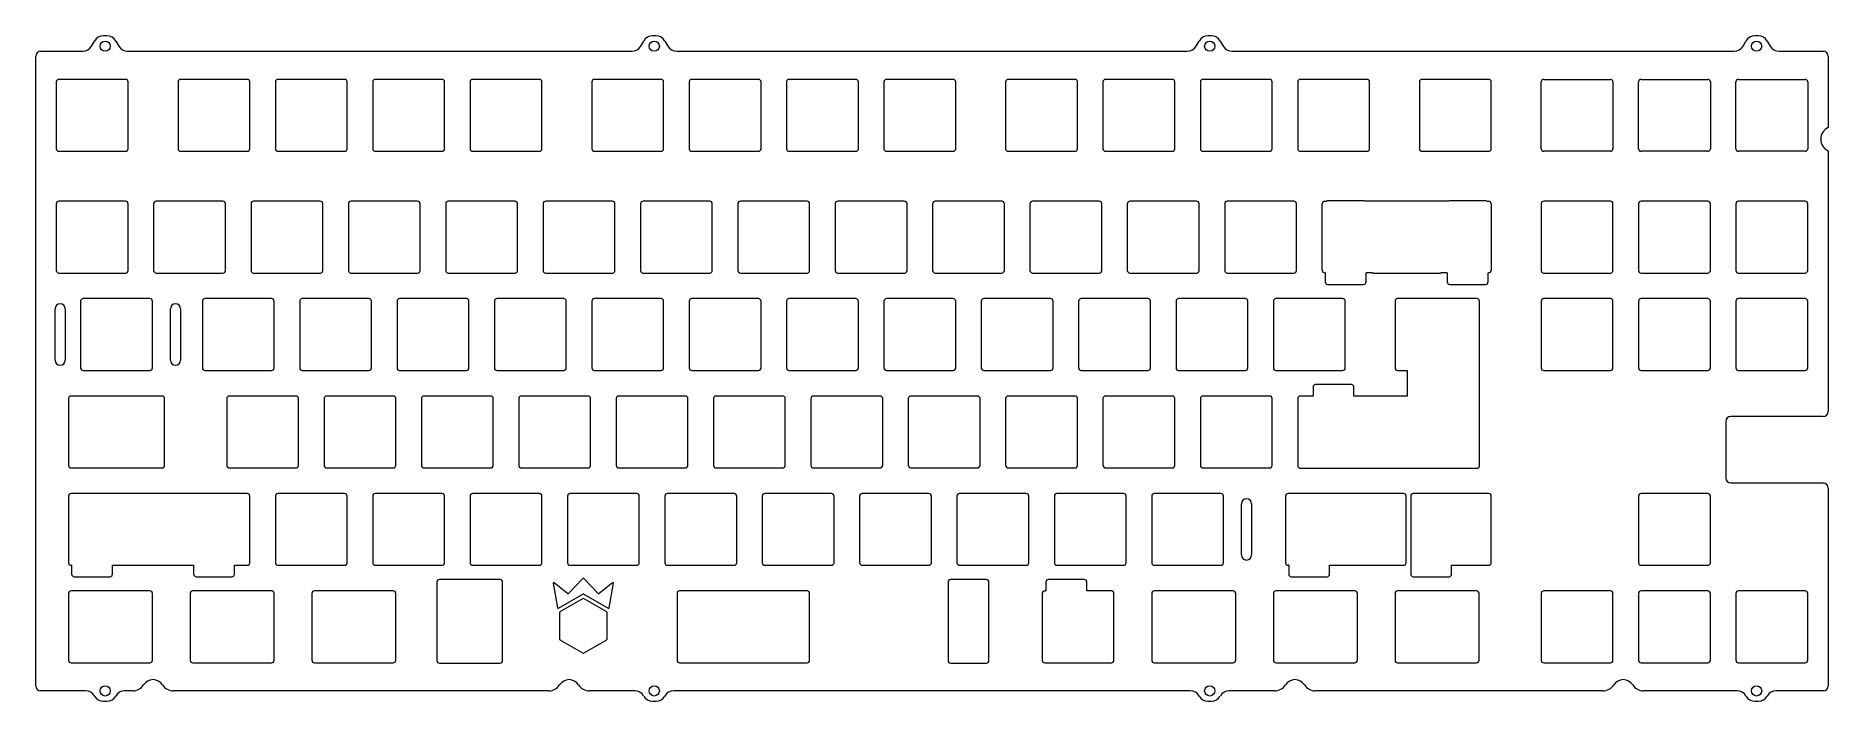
# Model space of a CAD drawing. Header units: millimetres. Extents: x -319 to 32, y -574 to -444.
import ezdxf

# ---------------------------------------------------------------- set-up
doc = ezdxf.new("R2010")
doc.units = ezdxf.units.MM

msp = doc.modelspace()

# ---------------------------------------------------------------- linework, layer by layer
at = {"color": 7, "linetype": 'Continuous', "lineweight": 15}
for p, q in [((-307.63, -445.97), (-307.05, -444.97)), ((-304.63, -443.97), (-305.32, -443.97)), ((-302.89, -444.97), (-302.32, -445.97)), ((-200.19, -445.97), (-199.61, -444.97)), ((-197.19, -443.97), (-197.88, -443.97)), ((-195.46, -444.97), (-194.88, -445.97)), ((-91.53, -445.97), (-90.95, -444.97)), ((-88.53, -443.97), (-89.22, -443.97)), ((-86.8, -444.97), (-86.22, -445.97)), ((15.47, -445.97), (16.05, -444.97)), ((18.47, -443.97), (17.78, -443.97)), ((20.2, -444.97), (20.78, -445.97)), ((-318.54, -571.03), (-318.54, -447.97)), ((-317.54, -446.97), (-309.36, -446.97)), ((-300.58, -446.97), (-201.92, -446.97)), ((-193.15, -446.97), (-93.26, -446.97)), ((-84.49, -446.97), (13.74, -446.97)), ((22.51, -446.97), (31.13, -446.97)), ((32.13, -447.97), (32.13, -461.89)), ((-314.54, -452.97), (-314.54, -466.02)), ((-300.99, -452.47), (-314.04, -452.47)), ((-300.49, -466.02), (-300.49, -452.97)), ((-290.72, -452.97), (-290.72, -466.02)), ((-277.17, -452.47), (-290.22, -452.47)), ((-276.67, -466.02), (-276.67, -452.97)), ((-271.67, -452.97), (-271.67, -466.02)), ((-258.12, -452.47), (-271.17, -452.47)), ((-257.62, -466.02), (-257.62, -452.97)), ((-252.62, -452.97), (-252.62, -466.02)), ((-239.07, -452.47), (-252.12, -452.47)), ((-238.57, -466.02), (-238.57, -452.97)), ((-233.57, -452.97), (-233.57, -466.02)), ((-220.02, -452.47), (-233.07, -452.47)), ((-219.52, -466.02), (-219.52, -452.97)), ((-209.76, -452.97), (-209.76, -466.02)), ((-196.21, -452.47), (-209.26, -452.47)), ((-195.71, -466.02), (-195.71, -452.97)), ((-190.71, -452.97), (-190.71, -466.02)), ((-177.16, -452.47), (-190.21, -452.47)), ((-176.66, -466.02), (-176.66, -452.97)), ((-171.66, -452.97), (-171.66, -466.02)), ((-158.11, -452.47), (-171.16, -452.47)), ((-157.61, -466.02), (-157.61, -452.97)), ((-152.61, -452.97), (-152.61, -466.02)), ((-139.06, -452.47), (-152.11, -452.47)), ((-138.56, -466.02), (-138.56, -452.97)), ((-128.8, -452.97), (-128.8, -466.02)), ((-115.25, -452.47), (-128.3, -452.47)), ((-114.75, -466.02), (-114.75, -452.97)), ((-109.75, -452.97), (-109.75, -466.02)), ((-96.2, -452.47), (-109.25, -452.47)), ((-95.7, -466.02), (-95.7, -452.97)), ((-90.7, -452.97), (-90.7, -466.02)), ((-77.15, -452.47), (-90.2, -452.47)), ((-76.65, -466.02), (-76.65, -452.97)), ((-71.65, -452.97), (-71.65, -466.02)), ((-58.1, -452.47), (-71.15, -452.47)), ((-57.6, -466.02), (-57.6, -452.97)), ((-47.84, -452.97), (-47.84, -466.02)), ((-34.29, -452.47), (-47.34, -452.47)), ((-33.79, -466.02), (-33.79, -452.97)), ((-24.02, -466.02), (-24.02, -452.97)), ((-23.52, -452.47), (-10.47, -452.47)), ((-9.97, -452.97), (-9.97, -466.02)), ((-4.97, -466.02), (-4.97, -452.97)), ((-4.47, -452.47), (8.58, -452.47)), ((9.08, -452.97), (9.08, -466.02)), ((14.08, -466.02), (14.08, -452.97)), ((14.58, -452.47), (27.63, -452.47)), ((28.13, -452.97), (28.13, -466.02)), ((-314.04, -466.52), (-300.99, -466.52)), ((-290.22, -466.52), (-277.17, -466.52)), ((-271.17, -466.52), (-258.12, -466.52)), ((-252.12, -466.52), (-239.07, -466.52)), ((-233.07, -466.52), (-220.02, -466.52)), ((-209.26, -466.52), (-196.21, -466.52)), ((-190.21, -466.52), (-177.16, -466.52)), ((-171.16, -466.52), (-158.11, -466.52)), ((-152.11, -466.52), (-139.06, -466.52)), ((-128.3, -466.52), (-115.25, -466.52)), ((-109.25, -466.52), (-96.2, -466.52)), ((-90.2, -466.52), (-77.15, -466.52)), ((-71.15, -466.52), (-58.1, -466.52)), ((-47.34, -466.52), (-34.29, -466.52)), ((-10.47, -466.52), (-23.52, -466.52)), ((8.58, -466.52), (-4.47, -466.52)), ((27.63, -466.52), (14.58, -466.52)), ((32.13, -466.44), (32.13, -517.38)), ((-314.54, -476.78), (-314.54, -489.83)), ((-300.99, -476.28), (-314.04, -476.28)), ((-300.49, -489.83), (-300.49, -476.78)), ((-295.49, -476.78), (-295.49, -489.83)), ((-281.94, -476.28), (-294.99, -476.28)), ((-281.44, -489.83), (-281.44, -476.78)), ((-276.44, -476.78), (-276.44, -489.83)), ((-262.89, -476.28), (-275.94, -476.28)), ((-262.39, -489.83), (-262.39, -476.78)), ((-257.39, -476.78), (-257.39, -489.83)), ((-243.84, -476.28), (-256.89, -476.28)), ((-243.34, -489.83), (-243.34, -476.78)), ((-238.34, -476.78), (-238.34, -489.83)), ((-224.79, -476.28), (-237.84, -476.28)), ((-224.29, -489.83), (-224.29, -476.78)), ((-219.29, -476.78), (-219.29, -489.83)), ((-205.74, -476.28), (-218.79, -476.28)), ((-205.24, -489.83), (-205.24, -476.78)), ((-200.24, -476.78), (-200.24, -489.83)), ((-186.69, -476.28), (-199.74, -476.28)), ((-186.19, -489.83), (-186.19, -476.78)), ((-181.19, -476.78), (-181.19, -489.83)), ((-167.64, -476.28), (-180.69, -476.28)), ((-167.14, -489.83), (-167.14, -476.78)), ((-162.14, -476.78), (-162.14, -489.83)), ((-148.59, -476.28), (-161.64, -476.28)), ((-148.09, -489.83), (-148.09, -476.78)), ((-143.09, -476.78), (-143.09, -489.83)), ((-129.54, -476.28), (-142.59, -476.28)), ((-129.04, -489.83), (-129.04, -476.78)), ((-124.04, -476.78), (-124.04, -489.83)), ((-110.49, -476.28), (-123.54, -476.28)), ((-109.99, -489.83), (-109.99, -476.78)), ((-104.99, -476.78), (-104.99, -489.83)), ((-91.44, -476.28), (-104.49, -476.28)), ((-90.94, -489.83), (-90.94, -476.78)), ((-85.94, -476.78), (-85.94, -489.83)), ((-72.39, -476.28), (-85.44, -476.28)), ((-71.89, -489.83), (-71.89, -476.78)), ((-66.86, -489.78), (-66.86, -476.78)), ((-66.36, -476.28), (-66.04, -476.28)), ((-58.77, -476.2), (-65.77, -476.2)), ((-42.16, -476.28), (-58.51, -476.28)), ((-34.9, -476.2), (-41.9, -476.2)), ((-34.63, -476.28), (-34.31, -476.28)), ((-33.81, -476.78), (-33.81, -489.78)), ((-24.02, -476.78), (-24.02, -489.83)), ((-10.47, -476.28), (-23.52, -476.28)), ((-9.97, -489.83), (-9.97, -476.78)), ((-4.97, -476.78), (-4.97, -489.83)), ((8.58, -476.28), (-4.47, -476.28)), ((9.08, -489.83), (9.08, -476.78)), ((14.08, -476.78), (14.08, -489.83)), ((27.63, -476.28), (14.58, -476.28)), ((28.13, -489.83), (28.13, -476.78)), ((-314.04, -490.33), (-300.99, -490.33)), ((-294.99, -490.33), (-281.94, -490.33)), ((-275.94, -490.33), (-262.89, -490.33)), ((-256.89, -490.33), (-243.84, -490.33)), ((-237.84, -490.33), (-224.79, -490.33)), ((-218.79, -490.33), (-205.74, -490.33)), ((-199.74, -490.33), (-186.69, -490.33)), ((-180.69, -490.33), (-167.64, -490.33)), ((-161.64, -490.33), (-148.59, -490.33)), ((-142.59, -490.33), (-129.54, -490.33)), ((-123.54, -490.33), (-110.49, -490.33)), ((-104.49, -490.33), (-91.44, -490.33)), ((-85.44, -490.33), (-72.39, -490.33)), ((-66.27, -490.28), (-66.36, -490.28)), ((-66.27, -490.28), (-66.27, -492.05)), ((-57.08, -490.28), (-58.27, -490.28)), ((-58.27, -492.05), (-58.27, -490.28)), ((-56.86, -490.33), (-43.81, -490.33)), ((-42.4, -490.28), (-43.59, -490.28)), ((-42.4, -490.28), (-42.4, -492.05)), ((-34.31, -490.28), (-34.4, -490.28)), ((-34.4, -492.05), (-34.4, -490.28)), ((-23.52, -490.33), (-10.47, -490.33)), ((-4.47, -490.33), (8.58, -490.33)), ((14.58, -490.33), (27.63, -490.33)), ((-65.77, -492.55), (-58.77, -492.55)), ((-41.9, -492.55), (-34.9, -492.55)), ((-314.77, -507.35), (-314.77, -497.35)), ((-312.77, -497.35), (-312.77, -507.35)), ((-309.77, -495.83), (-309.77, -508.88)), ((-296.22, -495.33), (-309.27, -495.33)), ((-295.72, -508.88), (-295.72, -495.83)), ((-292.22, -507.35), (-292.22, -497.35)), ((-290.22, -497.35), (-290.22, -507.35)), ((-285.96, -495.83), (-285.96, -508.88)), ((-272.41, -495.33), (-285.46, -495.33)), ((-271.91, -508.88), (-271.91, -495.83)), ((-266.91, -495.83), (-266.91, -508.88)), ((-253.36, -495.33), (-266.41, -495.33)), ((-252.86, -508.88), (-252.86, -495.83)), ((-247.86, -495.83), (-247.86, -508.88)), ((-234.31, -495.33), (-247.36, -495.33)), ((-233.81, -508.88), (-233.81, -495.83)), ((-228.81, -495.83), (-228.81, -508.88)), ((-215.26, -495.33), (-228.31, -495.33)), ((-214.76, -508.88), (-214.76, -495.83)), ((-209.76, -495.83), (-209.76, -508.88)), ((-196.21, -495.33), (-209.26, -495.33)), ((-195.71, -508.88), (-195.71, -495.83)), ((-190.71, -495.83), (-190.71, -508.88)), ((-177.16, -495.33), (-190.21, -495.33)), ((-176.66, -508.88), (-176.66, -495.83)), ((-171.66, -495.83), (-171.66, -508.88)), ((-158.11, -495.33), (-171.16, -495.33)), ((-157.61, -508.88), (-157.61, -495.83)), ((-152.61, -495.83), (-152.61, -508.88)), ((-139.06, -495.33), (-152.11, -495.33)), ((-138.56, -508.88), (-138.56, -495.83)), ((-133.56, -495.83), (-133.56, -508.88)), ((-120.01, -495.33), (-133.06, -495.33)), ((-119.51, -508.88), (-119.51, -495.83)), ((-114.51, -495.83), (-114.51, -508.88)), ((-100.96, -495.33), (-114.01, -495.33)), ((-100.46, -508.88), (-100.46, -495.83)), ((-95.46, -495.83), (-95.46, -508.88)), ((-81.91, -495.33), (-94.96, -495.33)), ((-81.41, -508.88), (-81.41, -495.83)), ((-76.41, -495.83), (-76.41, -508.88)), ((-62.86, -495.33), (-75.91, -495.33)), ((-62.36, -508.88), (-62.36, -495.83)), ((-52.6, -495.83), (-52.6, -508.88)), ((-36.59, -495.33), (-52.1, -495.33)), ((-36.09, -528), (-36.09, -495.83)), ((-24.02, -495.83), (-24.02, -508.88)), ((-10.47, -495.33), (-23.52, -495.33)), ((-9.97, -508.88), (-9.97, -495.83)), ((-4.97, -495.83), (-4.97, -508.88)), ((8.58, -495.33), (-4.47, -495.33)), ((9.08, -508.88), (9.08, -495.83)), ((14.08, -495.83), (14.08, -508.88)), ((27.63, -495.33), (14.58, -495.33)), ((28.13, -508.88), (28.13, -495.83)), ((-309.27, -509.38), (-296.22, -509.38)), ((-285.46, -509.38), (-272.41, -509.38)), ((-266.41, -509.38), (-253.36, -509.38)), ((-247.36, -509.38), (-234.31, -509.38)), ((-228.31, -509.38), (-215.26, -509.38)), ((-209.26, -509.38), (-196.21, -509.38)), ((-190.21, -509.38), (-177.16, -509.38)), ((-171.16, -509.38), (-158.11, -509.38)), ((-152.11, -509.38), (-139.06, -509.38)), ((-133.06, -509.38), (-120.01, -509.38)), ((-114.01, -509.38), (-100.96, -509.38)), ((-94.96, -509.38), (-81.91, -509.38)), ((-75.91, -509.38), (-62.86, -509.38)), ((-52.1, -509.38), (-50.22, -509.38)), ((-50.22, -509.38), (-50.22, -514.38)), ((-23.52, -509.38), (-10.47, -509.38)), ((-4.47, -509.38), (8.58, -509.38)), ((14.58, -509.38), (27.63, -509.38)), ((-312.15, -514.88), (-312.15, -527.93)), ((-293.84, -514.38), (-311.65, -514.38)), ((-293.34, -527.93), (-293.34, -514.88)), ((-281.2, -514.88), (-281.2, -527.93)), ((-267.65, -514.38), (-280.7, -514.38)), ((-267.15, -527.93), (-267.15, -514.88)), ((-262.15, -514.88), (-262.15, -527.93)), ((-248.6, -514.38), (-261.65, -514.38)), ((-248.1, -527.93), (-248.1, -514.88)), ((-243.1, -514.88), (-243.1, -527.93)), ((-229.55, -514.38), (-242.6, -514.38)), ((-229.05, -527.93), (-229.05, -514.88)), ((-224.05, -514.88), (-224.05, -527.93)), ((-210.5, -514.38), (-223.55, -514.38)), ((-210, -527.93), (-210, -514.88)), ((-205, -514.88), (-205, -527.93)), ((-191.45, -514.38), (-204.5, -514.38)), ((-190.95, -527.93), (-190.95, -514.88)), ((-185.95, -514.88), (-185.95, -527.93)), ((-172.4, -514.38), (-185.45, -514.38)), ((-171.9, -527.93), (-171.9, -514.88)), ((-166.9, -514.88), (-166.9, -527.93)), ((-153.35, -514.38), (-166.4, -514.38)), ((-152.85, -527.93), (-152.85, -514.88)), ((-147.85, -514.88), (-147.85, -527.93)), ((-134.3, -514.38), (-147.35, -514.38)), ((-133.8, -527.93), (-133.8, -514.88)), ((-128.8, -514.88), (-128.8, -527.93)), ((-115.25, -514.38), (-128.3, -514.38)), ((-114.75, -527.93), (-114.75, -514.88)), ((-109.75, -514.88), (-109.75, -527.93)), ((-96.2, -514.38), (-109.25, -514.38)), ((-95.7, -527.93), (-95.7, -514.88)), ((-90.7, -514.88), (-90.7, -527.93)), ((-77.15, -514.38), (-90.2, -514.38)), ((-76.65, -527.93), (-76.65, -514.88)), ((-71.65, -514.88), (-71.65, -528)), ((-68.66, -514.38), (-71.15, -514.38)), ((-68.66, -512.65), (-68.66, -514.38)), ((-61.16, -512.15), (-68.16, -512.15)), ((-60.66, -514.38), (-60.66, -512.65)), ((-50.22, -514.38), (-60.66, -514.38)), ((31.13, -518.38), (13.08, -518.38)), ((12.08, -519.38), (12.08, -530.38)), ((-311.65, -528.43), (-293.84, -528.43)), ((-280.7, -528.43), (-267.65, -528.43)), ((-261.65, -528.43), (-248.6, -528.43)), ((-242.6, -528.43), (-229.55, -528.43)), ((-223.55, -528.43), (-210.5, -528.43)), ((-204.5, -528.43), (-191.45, -528.43)), ((-185.45, -528.43), (-172.4, -528.43)), ((-166.4, -528.43), (-153.35, -528.43)), ((-147.35, -528.43), (-134.3, -528.43)), ((-128.3, -528.43), (-115.25, -528.43)), ((-109.25, -528.43), (-96.2, -528.43)), ((-90.2, -528.43), (-77.15, -528.43)), ((-71.15, -528.5), (-36.59, -528.5)), ((13.08, -531.38), (31.13, -531.38)), ((32.13, -532.38), (32.13, -571.03)), ((-312.15, -533.93), (-312.15, -546.98)), ((-277.17, -533.43), (-311.65, -533.43)), ((-276.67, -546.98), (-276.67, -533.93)), ((-271.67, -533.93), (-271.67, -546.98)), ((-258.12, -533.43), (-271.17, -533.43)), ((-257.62, -546.98), (-257.62, -533.93)), ((-252.62, -533.93), (-252.62, -546.98)), ((-239.07, -533.43), (-252.12, -533.43)), ((-238.57, -546.98), (-238.57, -533.93)), ((-233.57, -533.93), (-233.57, -546.98)), ((-220.02, -533.43), (-233.07, -533.43)), ((-219.52, -546.98), (-219.52, -533.93)), ((-214.52, -533.93), (-214.52, -546.98)), ((-200.97, -533.43), (-214.02, -533.43)), ((-200.47, -546.98), (-200.47, -533.93)), ((-195.47, -533.93), (-195.47, -546.98)), ((-181.92, -533.43), (-194.97, -533.43)), ((-181.42, -546.98), (-181.42, -533.93)), ((-176.42, -533.93), (-176.42, -546.98)), ((-162.87, -533.43), (-175.92, -533.43)), ((-162.37, -546.98), (-162.37, -533.93)), ((-157.37, -533.93), (-157.37, -546.98)), ((-143.82, -533.43), (-156.87, -533.43)), ((-143.32, -546.98), (-143.32, -533.93)), ((-138.32, -533.93), (-138.32, -546.98)), ((-124.77, -533.43), (-137.82, -533.43)), ((-124.27, -546.98), (-124.27, -533.93)), ((-119.27, -533.93), (-119.27, -546.98)), ((-105.72, -533.43), (-118.77, -533.43)), ((-105.22, -546.98), (-105.22, -533.93)), ((-100.22, -533.93), (-100.22, -546.98)), ((-86.67, -533.43), (-99.72, -533.43)), ((-86.17, -546.98), (-86.17, -533.93)), ((-82.67, -545.45), (-82.67, -535.45)), ((-80.67, -535.45), (-80.67, -545.45)), ((-74.03, -533.93), (-74.03, -546.98)), ((-50.95, -533.43), (-73.53, -533.43)), ((-50.45, -546.98), (-50.45, -533.93)), ((-49.54, -533.93), (-49.54, -549.2)), ((-34.29, -533.43), (-49.04, -533.43)), ((-33.79, -546.98), (-33.79, -533.93)), ((-4.97, -533.93), (-4.97, -546.98)), ((8.58, -533.43), (-4.47, -533.43)), ((9.08, -546.98), (9.08, -533.93)), ((-311.54, -547.48), (-311.65, -547.48)), ((-311.54, -547.48), (-311.54, -549.2)), ((-311.04, -549.7), (-304.04, -549.7)), ((-303.54, -547.48), (-287.67, -547.48)), ((-303.54, -549.2), (-303.54, -547.48)), ((-287.67, -547.48), (-287.67, -549.2)), ((-287.17, -549.7), (-280.17, -549.7)), ((-279.67, -549.2), (-279.67, -547.48)), ((-279.67, -547.48), (-277.17, -547.48)), ((-271.17, -547.48), (-258.12, -547.48)), ((-252.12, -547.48), (-239.07, -547.48)), ((-227.72, -550.25), (-239.57, -550.25)), ((-233.07, -547.48), (-220.02, -547.48)), ((-211.5, -550.05), (-214.32, -553)), ((-214.02, -547.48), (-200.97, -547.48)), ((-208.53, -553), (-211.35, -550.05)), ((-194.97, -547.48), (-181.92, -547.48)), ((-175.92, -547.48), (-162.87, -547.48)), ((-156.87, -547.48), (-143.82, -547.48)), ((-132.56, -550.25), (-139.56, -550.25)), ((-137.82, -547.48), (-124.77, -547.48)), ((-113.42, -550.25), (-120.42, -550.25)), ((-118.77, -547.48), (-105.72, -547.48)), ((-99.72, -547.48), (-86.67, -547.48)), ((-73.42, -547.48), (-73.53, -547.48)), ((-73.42, -547.48), (-73.42, -549.2)), ((-72.92, -549.7), (-65.92, -549.7)), ((-65.42, -547.48), (-50.95, -547.48)), ((-65.42, -549.2), (-65.42, -547.48)), ((-49.04, -549.7), (-42.04, -549.7)), ((-41.54, -547.48), (-34.29, -547.48)), ((-41.54, -549.2), (-41.54, -547.48)), ((-4.47, -547.48), (8.58, -547.48)), ((-312.15, -552.98), (-312.15, -566.03)), ((-296.22, -552.48), (-311.65, -552.48)), ((-295.72, -566.03), (-295.72, -552.98)), ((-288.34, -552.98), (-288.34, -566.03)), ((-272.41, -552.48), (-287.84, -552.48)), ((-271.91, -566.03), (-271.91, -552.98)), ((-264.53, -552.98), (-264.53, -566.03)), ((-248.6, -552.48), (-264.03, -552.48)), ((-248.1, -566.03), (-248.1, -552.98)), ((-240.07, -550.75), (-240.07, -566.1)), ((-227.22, -566.1), (-227.22, -550.75)), ((-217.32, -550.98), (-216.46, -555.79)), ((-214.51, -553.01), (-217.15, -550.88)), ((-216.3, -555.86), (-211.49, -553.09)), ((-211.47, -553.98), (-216.01, -556.6)), ((-206.83, -556.6), (-211.37, -553.98)), ((-211.35, -553.09), (-206.54, -555.86)), ((-205.69, -550.88), (-208.33, -553.01)), ((-206.39, -555.79), (-205.52, -550.98)), ((-193.09, -552.98), (-193.09, -566.03)), ((-167.64, -552.48), (-192.59, -552.48)), ((-167.14, -566.03), (-167.14, -552.98)), ((-140.06, -550.75), (-140.06, -566.1)), ((-132.06, -566.1), (-132.06, -550.75)), ((-121.65, -552.98), (-121.65, -566.03)), ((-121.15, -552.48), (-120.92, -552.48)), ((-120.92, -550.75), (-120.92, -552.48)), ((-112.92, -552.48), (-112.92, -550.75)), ((-108.1, -552.48), (-112.92, -552.48)), ((-107.6, -566.03), (-107.6, -552.98)), ((-100.22, -552.98), (-100.22, -566.03)), ((-84.29, -552.48), (-99.72, -552.48)), ((-83.79, -566.03), (-83.79, -552.98)), ((-76.41, -552.98), (-76.41, -566.03)), ((-60.48, -552.48), (-75.91, -552.48)), ((-59.98, -566.03), (-59.98, -552.98)), ((-52.6, -552.98), (-52.6, -566.03)), ((-36.67, -552.48), (-52.1, -552.48)), ((-36.17, -566.03), (-36.17, -552.98)), ((-24.02, -552.98), (-24.02, -566.03)), ((-10.47, -552.48), (-23.52, -552.48)), ((-9.97, -566.03), (-9.97, -552.98)), ((-4.97, -552.98), (-4.97, -566.03)), ((8.58, -552.48), (-4.47, -552.48)), ((9.08, -566.03), (9.08, -552.98)), ((14.08, -552.98), (14.08, -566.03)), ((27.63, -552.48), (14.58, -552.48)), ((28.13, -566.03), (28.13, -552.98)), ((-216.06, -556.69), (-216.06, -561.93)), ((-206.78, -561.93), (-206.78, -556.69)), ((-216.01, -562.02), (-211.47, -564.64)), ((-211.37, -564.64), (-206.83, -562.02)), ((-311.65, -566.53), (-296.22, -566.53)), ((-287.84, -566.53), (-272.41, -566.53)), ((-264.03, -566.53), (-248.6, -566.53)), ((-239.57, -566.6), (-227.72, -566.6)), ((-192.59, -566.53), (-167.64, -566.53)), ((-139.56, -566.6), (-132.56, -566.6)), ((-121.15, -566.53), (-108.1, -566.53)), ((-99.72, -566.53), (-84.29, -566.53)), ((-75.91, -566.53), (-60.48, -566.53)), ((-52.1, -566.53), (-36.67, -566.53)), ((-23.52, -566.53), (-10.47, -566.53)), ((-4.47, -566.53), (8.58, -566.53)), ((14.58, -566.53), (27.63, -566.53)), ((-308.78, -572.03), (-317.54, -572.03)), ((-305.32, -574.03), (-304.63, -574.03)), ((-299.58, -572.03), (-301.16, -572.03)), ((-218.18, -572.03), (-291.62, -572.03)), ((-201.35, -572.03), (-210.22, -572.03)), ((-197.88, -574.03), (-197.19, -574.03)), ((-92.68, -572.03), (-193.73, -572.03)), ((-89.22, -574.03), (-88.53, -574.03)), ((-76.18, -572.03), (-85.06, -572.03)), ((-11.95, -572.03), (-68.22, -572.03)), ((14.32, -572.03), (-3.99, -572.03)), ((17.78, -574.03), (18.47, -574.03)), ((31.13, -572.03), (21.94, -572.03))]:
    msp.add_line(p, q, dxfattribs=at)
for centre in [(-304.97, -445.97), (-197.54, -445.97), (-88.87, -445.97), (18.13, -445.97), (-304.97, -572.03), (-197.54, -572.03), (-88.87, -572.03), (18.13, -572.03)]:
    msp.add_circle(centre, 1, dxfattribs=at)
for centre, radius, start, end in [((-305.32, -445.97), 2, 90, 150), ((-304.63, -445.97), 2, 30, 90), ((-197.88, -445.97), 2, 90, 150), ((-197.19, -445.97), 2, 30, 90), ((-89.22, -445.97), 2, 90, 150), ((-88.53, -445.97), 2, 30, 90), ((17.78, -445.97), 2, 90, 150), ((18.47, -445.97), 2, 30, 90), ((-317.54, -447.97), 1, 90, 180), ((-309.36, -444.97), 2, 270, 330), ((-300.58, -444.97), 2, 210, 270), ((-201.92, -444.97), 2, 270, 330), ((-193.15, -444.97), 2, 210, 270), ((-93.26, -444.97), 2, 270, 330), ((-84.49, -444.97), 2, 210, 270), ((13.74, -444.97), 2, 270, 330), ((22.51, -444.97), 2, 210, 270), ((31.13, -447.97), 1, 0, 90), ((-314.04, -452.97), 0.5, 90, 180), ((-300.99, -452.97), 0.5, 0, 90), ((-290.22, -452.97), 0.5, 90, 180), ((-277.17, -452.97), 0.5, 0, 90), ((-271.17, -452.97), 0.5, 90, 180), ((-258.12, -452.97), 0.5, 0, 90), ((-252.12, -452.97), 0.5, 90, 180), ((-239.07, -452.97), 0.5, 0, 90), ((-233.07, -452.97), 0.5, 90, 180), ((-220.02, -452.97), 0.5, 0, 90), ((-209.26, -452.97), 0.5, 90, 180), ((-196.21, -452.97), 0.5, 0, 90), ((-190.21, -452.97), 0.5, 90, 180), ((-177.16, -452.97), 0.5, 0, 90), ((-171.16, -452.97), 0.5, 90, 180), ((-158.11, -452.97), 0.5, 0, 90), ((-152.11, -452.97), 0.5, 90, 180), ((-139.06, -452.97), 0.5, 0, 90), ((-128.3, -452.97), 0.5, 90, 180), ((-115.25, -452.97), 0.5, 0, 90), ((-109.25, -452.97), 0.5, 90, 180), ((-96.2, -452.97), 0.5, 0, 90), ((-90.2, -452.97), 0.5, 90, 180), ((-77.15, -452.97), 0.5, 0, 90), ((-71.15, -452.97), 0.5, 90, 180), ((-58.1, -452.97), 0.5, 0, 90), ((-47.34, -452.97), 0.5, 90, 180), ((-34.29, -452.97), 0.5, 0, 90), ((-23.52, -452.97), 0.5, 90, 180), ((-10.47, -452.97), 0.5, 0, 90), ((-4.47, -452.97), 0.5, 90, 180), ((8.58, -452.97), 0.5, 0, 90), ((14.58, -452.97), 0.5, 90, 180), ((27.63, -452.97), 0.5, 0, 90), ((33.17, -464.16), 2.5, 114.6965, 245.3035), ((-314.04, -466.02), 0.5, 180, 270), ((-300.99, -466.02), 0.5, 270, 0), ((-290.22, -466.02), 0.5, 180, 270), ((-277.17, -466.02), 0.5, 270, 0), ((-271.17, -466.02), 0.5, 180, 270), ((-258.12, -466.02), 0.5, 270, 0), ((-252.12, -466.02), 0.5, 180, 270), ((-239.07, -466.02), 0.5, 270, 0), ((-233.07, -466.02), 0.5, 180, 270), ((-220.02, -466.02), 0.5, 270, 0), ((-209.26, -466.02), 0.5, 180, 270), ((-196.21, -466.02), 0.5, 270, 0), ((-190.21, -466.02), 0.5, 180, 270), ((-177.16, -466.02), 0.5, 270, 0), ((-171.16, -466.02), 0.5, 180, 270), ((-158.11, -466.02), 0.5, 270, 0), ((-152.11, -466.02), 0.5, 180, 270), ((-139.06, -466.02), 0.5, 270, 0), ((-128.3, -466.02), 0.5, 180, 270), ((-115.25, -466.02), 0.5, 270, 0), ((-109.25, -466.02), 0.5, 180, 270), ((-96.2, -466.02), 0.5, 270, 0), ((-90.2, -466.02), 0.5, 180, 270), ((-77.15, -466.02), 0.5, 270, 0), ((-71.15, -466.02), 0.5, 180, 270), ((-58.1, -466.02), 0.5, 270, 0), ((-47.34, -466.02), 0.5, 180, 270), ((-34.29, -466.02), 0.5, 270, 0), ((-23.52, -466.02), 0.5, 180, 270), ((-10.47, -466.02), 0.5, 270, 0), ((-4.47, -466.02), 0.5, 180, 270), ((8.58, -466.02), 0.5, 270, 0), ((14.58, -466.02), 0.5, 180, 270), ((27.63, -466.02), 0.5, 270, 0), ((-314.04, -476.78), 0.5, 90, 180), ((-300.99, -476.78), 0.5, 0, 90), ((-294.99, -476.78), 0.5, 90, 180), ((-281.94, -476.78), 0.5, 0, 90), ((-275.94, -476.78), 0.5, 90, 180), ((-262.89, -476.78), 0.5, 0, 90), ((-256.89, -476.78), 0.5, 90, 180), ((-243.84, -476.78), 0.5, 0, 90), ((-237.84, -476.78), 0.5, 90, 180), ((-224.79, -476.78), 0.5, 0, 90), ((-218.79, -476.78), 0.5, 90, 180), ((-205.74, -476.78), 0.5, 0, 90), ((-199.74, -476.78), 0.5, 90, 180), ((-186.69, -476.78), 0.5, 0, 90), ((-180.69, -476.78), 0.5, 90, 180), ((-167.64, -476.78), 0.5, 0, 90), ((-161.64, -476.78), 0.5, 90, 180), ((-148.59, -476.78), 0.5, 0, 90), ((-142.59, -476.78), 0.5, 90, 180), ((-129.54, -476.78), 0.5, 0, 90), ((-123.54, -476.78), 0.5, 90, 180), ((-110.49, -476.78), 0.5, 0, 90), ((-104.49, -476.78), 0.5, 90, 180), ((-91.44, -476.78), 0.5, 0, 90), ((-85.44, -476.78), 0.5, 90, 180), ((-72.39, -476.78), 0.5, 0, 90), ((-66.36, -476.78), 0.5, 90, 180), ((-65.77, -476.7), 0.5, 90, 121.7883), ((-58.77, -476.7), 0.5, 58.2117, 90), ((-41.9, -476.7), 0.5, 90, 121.7883), ((-34.9, -476.7), 0.5, 58.2117, 90), ((-34.31, -476.78), 0.5, 0, 90), ((-23.52, -476.78), 0.5, 90, 180), ((-10.47, -476.78), 0.5, 0, 90), ((-4.47, -476.78), 0.5, 90, 180), ((8.58, -476.78), 0.5, 0, 90), ((14.58, -476.78), 0.5, 90, 180), ((27.63, -476.78), 0.5, 0, 90), ((-314.04, -489.83), 0.5, 180, 270), ((-300.99, -489.83), 0.5, 270, 0), ((-294.99, -489.83), 0.5, 180, 270), ((-281.94, -489.83), 0.5, 270, 0), ((-275.94, -489.83), 0.5, 180, 270), ((-262.89, -489.83), 0.5, 270, 0), ((-256.89, -489.83), 0.5, 180, 270), ((-243.84, -489.83), 0.5, 270, 0), ((-237.84, -489.83), 0.5, 180, 270), ((-224.79, -489.83), 0.5, 270, 0), ((-218.79, -489.83), 0.5, 180, 270), ((-205.74, -489.83), 0.5, 270, 0), ((-199.74, -489.83), 0.5, 180, 270), ((-186.69, -489.83), 0.5, 270, 0), ((-180.69, -489.83), 0.5, 180, 270), ((-167.64, -489.83), 0.5, 270, 0), ((-161.64, -489.83), 0.5, 180, 270), ((-148.59, -489.83), 0.5, 270, 0), ((-142.59, -489.83), 0.5, 180, 270), ((-129.54, -489.83), 0.5, 270, 0), ((-123.54, -489.83), 0.5, 180, 270), ((-110.49, -489.83), 0.5, 270, 0), ((-104.49, -489.83), 0.5, 180, 270), ((-91.44, -489.83), 0.5, 270, 0), ((-85.44, -489.83), 0.5, 180, 270), ((-72.39, -489.83), 0.5, 270, 0), ((-66.36, -489.78), 0.5, 180, 270), ((-56.86, -489.83), 0.5, 244.1581, 270), ((-43.81, -489.83), 0.5, 270, 295.8419), ((-34.31, -489.78), 0.5, 270, 0), ((-23.52, -489.83), 0.5, 180, 270), ((-10.47, -489.83), 0.5, 270, 0), ((-4.47, -489.83), 0.5, 180, 270), ((8.58, -489.83), 0.5, 270, 0), ((14.58, -489.83), 0.5, 180, 270), ((27.63, -489.83), 0.5, 270, 0), ((-65.77, -492.05), 0.5, 180, 270), ((-58.77, -492.05), 0.5, 270, 0), ((-41.9, -492.05), 0.5, 180, 270), ((-34.9, -492.05), 0.5, 270, 0), ((-313.77, -497.35), 1, 0, 180), ((-309.27, -495.83), 0.5, 90, 180), ((-296.22, -495.83), 0.5, 0, 90), ((-291.22, -497.35), 1, 0, 180), ((-285.46, -495.83), 0.5, 90, 180), ((-272.41, -495.83), 0.5, 0, 90), ((-266.41, -495.83), 0.5, 90, 180), ((-253.36, -495.83), 0.5, 0, 90), ((-247.36, -495.83), 0.5, 90, 180), ((-234.31, -495.83), 0.5, 0, 90), ((-228.31, -495.83), 0.5, 90, 180), ((-215.26, -495.83), 0.5, 0, 90), ((-209.26, -495.83), 0.5, 90, 180), ((-196.21, -495.83), 0.5, 0, 90), ((-190.21, -495.83), 0.5, 90, 180), ((-177.16, -495.83), 0.5, 0, 90), ((-171.16, -495.83), 0.5, 90, 180), ((-158.11, -495.83), 0.5, 0, 90), ((-152.11, -495.83), 0.5, 90, 180), ((-139.06, -495.83), 0.5, 0, 90), ((-133.06, -495.83), 0.5, 90, 180), ((-120.01, -495.83), 0.5, 0, 90), ((-114.01, -495.83), 0.5, 90, 180), ((-100.96, -495.83), 0.5, 0, 90), ((-94.96, -495.83), 0.5, 90, 180), ((-81.91, -495.83), 0.5, 0, 90), ((-75.91, -495.83), 0.5, 90, 180), ((-62.86, -495.83), 0.5, 0, 90), ((-52.1, -495.83), 0.5, 90, 180), ((-36.59, -495.83), 0.5, 0, 90), ((-23.52, -495.83), 0.5, 90, 180), ((-10.47, -495.83), 0.5, 0, 90), ((-4.47, -495.83), 0.5, 90, 180), ((8.58, -495.83), 0.5, 0, 90), ((14.58, -495.83), 0.5, 90, 180), ((27.63, -495.83), 0.5, 0, 90), ((-313.77, -507.35), 1, 180, 0), ((-291.22, -507.35), 1, 180, 0), ((-309.27, -508.88), 0.5, 180, 270), ((-296.22, -508.88), 0.5, 270, 0), ((-285.46, -508.88), 0.5, 180, 270), ((-272.41, -508.88), 0.5, 270, 0), ((-266.41, -508.88), 0.5, 180, 270), ((-253.36, -508.88), 0.5, 270, 0), ((-247.36, -508.88), 0.5, 180, 270), ((-234.31, -508.88), 0.5, 270, 0), ((-228.31, -508.88), 0.5, 180, 270), ((-215.26, -508.88), 0.5, 270, 0), ((-209.26, -508.88), 0.5, 180, 270), ((-196.21, -508.88), 0.5, 270, 0), ((-190.21, -508.88), 0.5, 180, 270), ((-177.16, -508.88), 0.5, 270, 0), ((-171.16, -508.88), 0.5, 180, 270), ((-158.11, -508.88), 0.5, 270, 0), ((-152.11, -508.88), 0.5, 180, 270), ((-139.06, -508.88), 0.5, 270, 0), ((-133.06, -508.88), 0.5, 180, 270), ((-120.01, -508.88), 0.5, 270, 0), ((-114.01, -508.88), 0.5, 180, 270), ((-100.96, -508.88), 0.5, 270, 0), ((-94.96, -508.88), 0.5, 180, 270), ((-81.91, -508.88), 0.5, 270, 0), ((-75.91, -508.88), 0.5, 180, 270), ((-62.86, -508.88), 0.5, 270, 0), ((-52.1, -508.88), 0.5, 180, 270), ((-23.52, -508.88), 0.5, 180, 270), ((-10.47, -508.88), 0.5, 270, 0), ((-4.47, -508.88), 0.5, 180, 270), ((8.58, -508.88), 0.5, 270, 0), ((14.58, -508.88), 0.5, 180, 270), ((27.63, -508.88), 0.5, 270, 0), ((-311.65, -514.88), 0.5, 90, 180), ((-293.84, -514.88), 0.5, 360, 90), ((-280.7, -514.88), 0.5, 90, 180), ((-267.65, -514.88), 0.5, 0, 90), ((-261.65, -514.88), 0.5, 90, 180), ((-248.6, -514.88), 0.5, 0, 90), ((-242.6, -514.88), 0.5, 90, 180), ((-229.55, -514.88), 0.5, 0, 90), ((-223.55, -514.88), 0.5, 90, 180), ((-210.5, -514.88), 0.5, 0, 90), ((-204.5, -514.88), 0.5, 90, 180), ((-191.45, -514.88), 0.5, 0, 90), ((-185.45, -514.88), 0.5, 90, 180), ((-172.4, -514.88), 0.5, 0, 90), ((-166.4, -514.88), 0.5, 90, 180), ((-153.35, -514.88), 0.5, 0, 90), ((-147.35, -514.88), 0.5, 90, 180), ((-134.3, -514.88), 0.5, 0, 90), ((-128.3, -514.88), 0.5, 90, 180), ((-115.25, -514.88), 0.5, 0, 90), ((-109.25, -514.88), 0.5, 90, 180), ((-96.2, -514.88), 0.5, 0, 90), ((-90.2, -514.88), 0.5, 90, 180), ((-77.15, -514.88), 0.5, 0, 90), ((-71.15, -514.88), 0.5, 90, 180), ((-68.16, -512.65), 0.5, 90, 180), ((-61.16, -512.65), 0.5, 0, 90), ((13.08, -519.38), 1, 90, 180), ((31.13, -517.38), 1, 270, 0), ((-311.65, -527.93), 0.5, 180, 270), ((-293.84, -527.93), 0.5, 270, 0), ((-280.7, -527.93), 0.5, 180, 270), ((-267.65, -527.93), 0.5, 270, 0), ((-261.65, -527.93), 0.5, 180, 270), ((-248.6, -527.93), 0.5, 270, 0), ((-242.6, -527.93), 0.5, 180, 270), ((-229.55, -527.93), 0.5, 270, 0), ((-223.55, -527.93), 0.5, 180, 270), ((-210.5, -527.93), 0.5, 270, 0), ((-204.5, -527.93), 0.5, 180, 270), ((-191.45, -527.93), 0.5, 270, 0), ((-185.45, -527.93), 0.5, 180, 270), ((-172.4, -527.93), 0.5, 270, 0), ((-166.4, -527.93), 0.5, 180, 270), ((-153.35, -527.93), 0.5, 270, 0), ((-147.35, -527.93), 0.5, 180, 270), ((-134.3, -527.93), 0.5, 270, 0), ((-128.3, -527.93), 0.5, 180, 270), ((-115.25, -527.93), 0.5, 270, 0), ((-109.25, -527.93), 0.5, 180, 270), ((-96.2, -527.93), 0.5, 270, 0), ((-90.2, -527.93), 0.5, 180, 270), ((-77.15, -527.93), 0.5, 270, 0), ((-71.15, -528), 0.5, 180, 270), ((-36.59, -528), 0.5, 270, 0), ((13.08, -530.38), 1, 180, 270), ((31.13, -532.38), 1, 0, 90), ((-311.65, -533.93), 0.5, 90, 180), ((-277.17, -533.93), 0.5, 0, 90), ((-271.17, -533.93), 0.5, 90, 180), ((-258.12, -533.93), 0.5, 0, 90), ((-252.12, -533.93), 0.5, 90, 180), ((-239.07, -533.93), 0.5, 0, 90), ((-233.07, -533.93), 0.5, 90, 180), ((-220.02, -533.93), 0.5, 0, 90), ((-214.02, -533.93), 0.5, 90, 180), ((-200.97, -533.93), 0.5, 0, 90), ((-194.97, -533.93), 0.5, 90, 180), ((-181.92, -533.93), 0.5, 0, 90), ((-175.92, -533.93), 0.5, 90, 180), ((-162.87, -533.93), 0.5, 0, 90), ((-156.87, -533.93), 0.5, 90, 180), ((-143.82, -533.93), 0.5, 0, 90), ((-137.82, -533.93), 0.5, 90, 180), ((-124.77, -533.93), 0.5, 0, 90), ((-118.77, -533.93), 0.5, 90, 180), ((-105.72, -533.93), 0.5, 0, 90), ((-99.72, -533.93), 0.5, 90, 180), ((-86.67, -533.93), 0.5, 0, 90), ((-81.67, -535.45), 1, 0, 180), ((-73.53, -533.93), 0.5, 90, 180), ((-50.95, -533.93), 0.5, 0, 90), ((-49.04, -533.93), 0.5, 90, 180), ((-34.29, -533.93), 0.5, 0, 90), ((-4.47, -533.93), 0.5, 90, 180), ((8.58, -533.93), 0.5, 0, 90), ((-311.65, -546.98), 0.5, 180, 270), ((-277.17, -546.98), 0.5, 270, 0), ((-271.17, -546.98), 0.5, 180, 270), ((-258.12, -546.98), 0.5, 270, 0), ((-252.12, -546.98), 0.5, 180, 270), ((-239.07, -546.98), 0.5, 270, 0), ((-233.07, -546.98), 0.5, 180, 270), ((-220.02, -546.98), 0.5, 270, 0), ((-214.02, -546.98), 0.5, 180, 270), ((-200.97, -546.98), 0.5, 270, 0), ((-194.97, -546.98), 0.5, 180, 270), ((-181.92, -546.98), 0.5, 270, 0), ((-175.92, -546.98), 0.5, 180, 270), ((-162.87, -546.98), 0.5, 270, 0), ((-156.87, -546.98), 0.5, 180, 270), ((-143.82, -546.98), 0.5, 270, 0), ((-137.82, -546.98), 0.5, 180, 270), ((-124.77, -546.98), 0.5, 270, 0), ((-118.77, -546.98), 0.5, 180, 270), ((-105.72, -546.98), 0.5, 270, 0), ((-99.72, -546.98), 0.5, 180, 270), ((-86.67, -546.98), 0.5, 270, 0), ((-81.67, -545.45), 1, 180, 0), ((-73.53, -546.98), 0.5, 180, 270), ((-50.95, -546.98), 0.5, 270, 0), ((-34.29, -546.98), 0.5, 270, 0), ((-4.47, -546.98), 0.5, 180, 270), ((8.58, -546.98), 0.5, 270, 0), ((-311.04, -549.2), 0.5, 180, 270), ((-304.04, -549.2), 0.5, 270, 0), ((-287.17, -549.2), 0.5, 180, 270), ((-280.17, -549.2), 0.5, 270, 0), ((-239.57, -550.75), 0.5, 90, 180), ((-227.72, -550.75), 0.5, 0, 90), ((-211.42, -550.12), 0.103, 43.7291, 136.2709), ((-139.56, -550.75), 0.5, 90, 180), ((-132.56, -550.75), 0.5, 0, 90), ((-120.42, -550.75), 0.5, 90, 180), ((-113.42, -550.75), 0.5, 0, 90), ((-72.92, -549.2), 0.5, 180, 270), ((-65.92, -549.2), 0.5, 270, 0), ((-49.04, -549.2), 0.5, 180, 270), ((-42.04, -549.2), 0.5, 270, 0), ((-311.65, -552.98), 0.5, 90, 180), ((-296.22, -552.98), 0.5, 0, 90), ((-287.84, -552.98), 0.5, 90, 180), ((-272.41, -552.98), 0.5, 0, 90), ((-264.03, -552.98), 0.5, 90, 180), ((-248.6, -552.98), 0.5, 0, 90), ((-217.22, -550.96), 0.103, 51.1161, 190.1665), ((-214.42, -552.9), 0.142, 231.1161, 316.2709), ((-211.42, -553.21), 0.142, 60, 120), ((-211.42, -554.07), 0.103, 60, 120), ((-208.42, -552.9), 0.142, 223.7291, 308.8839), ((-205.62, -550.96), 0.103, 349.8335, 128.8839), ((-192.59, -552.98), 0.5, 90, 180), ((-167.64, -552.98), 0.5, 0, 90), ((-121.15, -552.98), 0.5, 90, 180), ((-108.1, -552.98), 0.5, 0, 90), ((-99.72, -552.98), 0.5, 90, 180), ((-84.29, -552.98), 0.5, 0, 90), ((-75.91, -552.98), 0.5, 90, 180), ((-60.48, -552.98), 0.5, 0, 90), ((-52.1, -552.98), 0.5, 90, 180), ((-36.67, -552.98), 0.5, 0, 90), ((-23.52, -552.98), 0.5, 90, 180), ((-10.47, -552.98), 0.5, 0, 90), ((-4.47, -552.98), 0.5, 90, 180), ((8.58, -552.98), 0.5, 0, 90), ((14.58, -552.98), 0.5, 90, 180), ((27.63, -552.98), 0.5, 0, 90), ((-216.35, -555.77), 0.103, 190.1665, 300), ((-215.96, -556.69), 0.103, 120, 180), ((-206.88, -556.69), 0.103, 0, 60), ((-206.49, -555.77), 0.103, 240, 349.8335), ((-215.96, -561.93), 0.103, 180, 240), ((-206.88, -561.93), 0.103, 300, 0), ((-311.65, -566.03), 0.5, 180, 270), ((-296.22, -566.03), 0.5, 270, 0), ((-287.84, -566.03), 0.5, 180, 270), ((-272.41, -566.03), 0.5, 270, 0), ((-264.03, -566.03), 0.5, 180, 270), ((-248.6, -566.03), 0.5, 270, 0), ((-239.57, -566.1), 0.5, 180, 270), ((-227.72, -566.1), 0.5, 270, 0), ((-211.42, -564.55), 0.103, 240, 300), ((-192.59, -566.03), 0.5, 180, 270), ((-167.64, -566.03), 0.5, 270, 0), ((-139.56, -566.1), 0.5, 180, 270), ((-132.56, -566.1), 0.5, 270, 0), ((-121.15, -566.03), 0.5, 180, 270), ((-108.1, -566.03), 0.5, 270, 0), ((-99.72, -566.03), 0.5, 180, 270), ((-84.29, -566.03), 0.5, 270, 0), ((-75.91, -566.03), 0.5, 180, 270), ((-60.48, -566.03), 0.5, 270, 0), ((-52.1, -566.03), 0.5, 180, 270), ((-36.67, -566.03), 0.5, 270, 0), ((-23.52, -566.03), 0.5, 180, 270), ((-10.47, -566.03), 0.5, 270, 0), ((-4.47, -566.03), 0.5, 180, 270), ((8.58, -566.03), 0.5, 270, 0), ((14.58, -566.03), 0.5, 180, 270), ((27.63, -566.03), 0.5, 270, 0), ((-317.54, -571.03), 1, 180, 270), ((-299.58, -569.53), 2.5, 270, 327.8651), ((-295.6, -572.03), 2.2, 32.1349, 147.8651), ((-291.62, -569.53), 2.5, 212.1349, 270), ((-218.18, -569.53), 2.5, 270, 327.8651), ((-214.2, -572.03), 2.2, 32.1349, 147.8651), ((-210.22, -569.53), 2.5, 212.1349, 270), ((-76.18, -569.53), 2.5, 270, 327.8651), ((-72.2, -572.03), 2.2, 32.1349, 147.8651), ((-68.22, -569.53), 2.5, 212.1349, 270), ((-11.95, -569.53), 2.5, 270, 327.8651), ((-7.97, -572.03), 2.2, 32.1349, 147.8651), ((-3.99, -569.53), 2.5, 212.1349, 270), ((31.13, -571.03), 1, 270, 0), ((-308.78, -574.03), 2, 30, 90), ((-305.32, -572.03), 2, 210, 270), ((-304.63, -572.03), 2, 270, 330), ((-301.16, -574.03), 2, 90, 150), ((-201.35, -574.03), 2, 30, 90), ((-197.88, -572.03), 2, 210, 270), ((-197.19, -572.03), 2, 270, 330), ((-193.73, -574.03), 2, 90, 150), ((-92.68, -574.03), 2, 30, 90), ((-89.22, -572.03), 2, 210, 270), ((-88.53, -572.03), 2, 270, 330), ((-85.06, -574.03), 2, 90, 150), ((14.32, -574.03), 2, 30, 90), ((17.78, -572.03), 2, 210, 270), ((18.47, -572.03), 2, 270, 330), ((21.94, -574.03), 2, 90, 150)]:
    msp.add_arc(centre, radius, start, end, dxfattribs=at)

doc.saveas('drawing.dxf')
